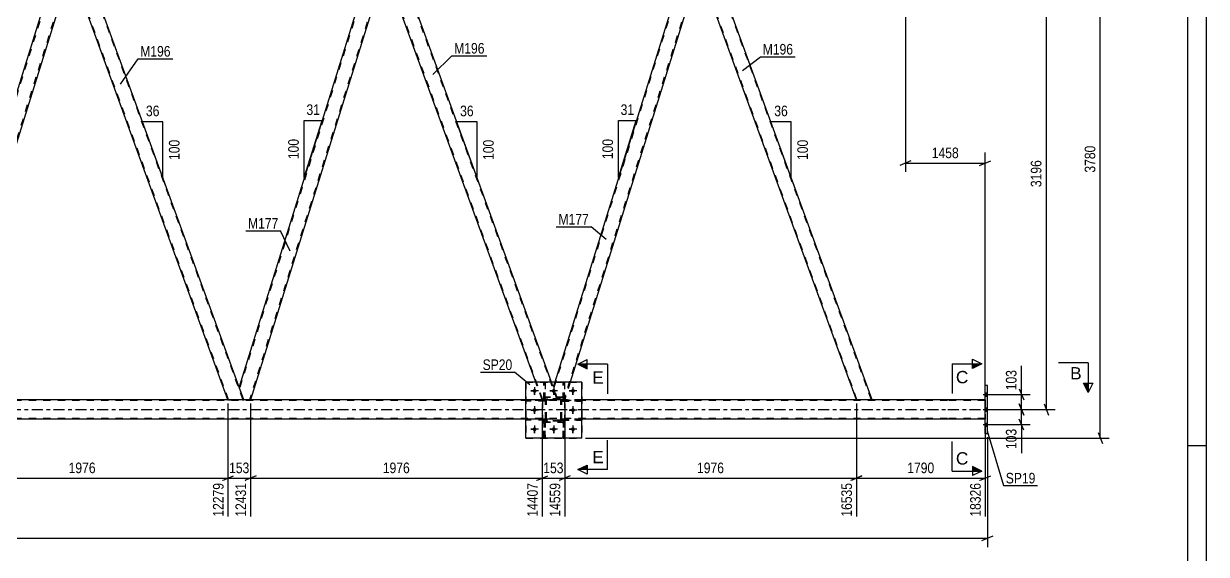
# Model space of a CAD drawing. Header units: millimetres. Extents: x 0 to 841, y 0 to 594.
# Drawn here: x 520.5 to 841, y 268.6 to 412.5 of the extents above; entities that cross this region are included whole.
import ezdxf

# ---------------------------------------------------------------- set-up
doc = ezdxf.new("R2010")
doc.units = ezdxf.units.MM
doc.linetypes.add('DXK_LINE_DOT2', pattern=[3.9198, 1.9599, -1.9599])
doc.linetypes.add('DXK_LINE_DOT3', pattern=[5.9187, 2.979, -0.9799, 0.9799, -0.9799])
doc.styles.add('Arial', font='ARIAL.TTF', dxfattribs={"height": 0.2})
doc.styles.add('Arial Narrow', font='ARIALN.TTF', dxfattribs={"height": 0.2})

# ---------------------------------------------------------------- blocks, each defined once
blk = doc.blocks.new('Unknown-318889158-1133')
at = {"color": 5, "linetype": 'Continuous'}
for p, q in [((841, 0), (841, 594)), ((836, 5), (836, 589)), ((841, 298), (836, 298))]:
    blk.add_line(p, q, dxfattribs=at)
blk = doc.blocks.new('Part-318889158-3315 - 3138')
at = {"color": 2, "linetype": 'Continuous'}
for p, q in [((781.7, 314.38), (781.06, 314.38)), ((781.06, 301.38), (781.06, 314.38)), ((781.7, 301.38), (781.7, 314.38)), ((781.06, 301.38), (781.7, 301.38))]:
    blk.add_line(p, q, dxfattribs=at)
blk = doc.blocks.new('Part-318889158-3298 - 3138')
at = {"color": 7, "linetype": 'DXK_LINE_DOT2'}
for p, q in [((666.37, 310.17), (666.37, 310.49)), ((666.37, 310.49), (671.77, 310.49)), ((671.77, 310.17), (666.37, 310.17)), ((666.97, 310.17), (666.97, 310.49)), ((671.77, 310.49), (671.77, 310.17))]:
    blk.add_line(p, q, dxfattribs=at)
blk = doc.blocks.new('Part-318889158-3317 - 3138')
at = {"color": 7, "linetype": 'DXK_LINE_DOT2'}
for p, q in [((667.17, 311.13), (661.17, 311.13)), ((661.17, 304.33), (661.17, 311.13)), ((667.17, 304.33), (667.17, 311.13)), ((667.17, 304.33), (661.17, 304.33))]:
    blk.add_line(p, q, dxfattribs=at)
blk = doc.blocks.new('Part-318889158-3442 - 3138')
at = {"color": 2, "linetype": 'Continuous'}
for p, q in [((621.16, 431.74), (616.9, 431.74)), ((663.53, 315.33), (621.16, 431.74)), ((659.27, 315.33), (618.43, 427.54))]:
    blk.add_line(p, q, dxfattribs=at)
at = {"color": 7, "linetype": 'DXK_LINE_DOT2'}
for p, q in [((616.9, 431.74), (618.43, 427.54)), ((661.2, 310.52), (617.08, 431.74)), ((665.11, 310.52), (620.99, 431.74)), ((661.03, 310.52), (659.27, 315.33)), ((665.28, 310.52), (663.53, 315.33)), ((665.28, 310.52), (661.03, 310.52))]:
    blk.add_line(p, q, dxfattribs=at)
blk = doc.blocks.new('Part-318889158-3264 - 3138')
at = {"color": 7, "linetype": 'DXK_LINE_DOT2'}
for p, q in [((671.77, 310.49), (666.37, 310.49)), ((666.37, 310.49), (666.37, 310.17)), ((666.37, 310.17), (671.77, 310.17)), ((666.97, 310.17), (666.97, 310.49)), ((671.77, 310.17), (671.77, 310.49))]:
    blk.add_line(p, q, dxfattribs=at)
blk = doc.blocks.new('Part-318889158-3279 - 3138')
at = {"color": 7, "linetype": 'DXK_LINE_DOT2'}
for p, q in [((700.97, 431.74), (664.15, 313.62)), ((702.04, 431.74), (700.76, 431.74)), ((702.18, 431.34), (702.04, 431.74)), ((703.45, 427.86), (666.88, 310.52)), ((703.57, 427.54), (703.59, 427.49)), ((703.59, 427.49), (703.57, 427.54)), ((664.44, 315.33), (664.02, 313.99)), ((668.63, 315.33), (667.13, 310.52)), ((665.28, 310.52), (664.02, 313.99)), ((667.13, 310.52), (665.28, 310.52))]:
    blk.add_line(p, q, dxfattribs=at)
at = {"color": 2, "linetype": 'Continuous'}
for p, q in [((700.72, 431.74), (664.44, 315.33)), ((700.76, 431.74), (700.72, 431.74)), ((703.57, 427.54), (702.18, 431.34)), ((703.59, 427.49), (668.63, 315.33))]:
    blk.add_line(p, q, dxfattribs=at)
blk = doc.blocks.new('Part-318889158-3289 - 3138')
at = {"color": 7, "linetype": 'DXK_LINE_DOT2'}
for p, q in [((706.3, 431.74), (702.04, 431.74)), ((703.57, 427.54), (702.04, 431.74)), ((746.33, 310.52), (702.21, 431.74)), ((750.25, 310.52), (706.13, 431.74)), ((706.44, 431.34), (706.3, 431.74)), ((750.42, 310.52), (746.16, 310.52))]:
    blk.add_line(p, q, dxfattribs=at)
at = {"color": 2, "linetype": 'Continuous'}
for p, q in [((750.42, 310.52), (706.44, 431.34)), ((746.16, 310.52), (703.57, 427.54))]:
    blk.add_line(p, q, dxfattribs=at)
blk = doc.blocks.new('Part-318889158-3290 - 3138')
at = {"color": 7, "linetype": 'DXK_LINE_DOT2'}
for p, q in [((667.17, 311.27), (661.17, 311.27)), ((661.17, 304.47), (661.17, 311.27)), ((667.17, 304.47), (667.17, 311.27)), ((667.17, 304.47), (661.17, 304.47))]:
    blk.add_line(p, q, dxfattribs=at)
blk = doc.blocks.new('Part-318889158-3291 - 3138')
at = {"color": 7, "linetype": 'DXK_LINE_DOT2'}
for p, q in [((661.97, 310.25), (662, 310.44)), ((662, 310.44), (661.97, 310.25)), ((661.97, 305.21), (661.97, 310.25)), ((662.21, 310.25), (662.22, 310.34)), ((662.21, 305.21), (662.21, 310.25)), ((662.22, 310.34), (662.28, 310.42)), ((662.26, 310.7), (662.45, 310.73)), ((662.45, 310.73), (662.26, 310.7)), ((662.28, 310.42), (662.35, 310.47)), ((662.35, 310.47), (662.45, 310.49)), ((665.89, 310.73), (662.45, 310.73)), ((662.45, 310.49), (665.89, 310.49)), ((665.89, 310.73), (666.07, 310.7)), ((666.07, 310.7), (665.89, 310.73)), ((665.89, 310.49), (665.98, 310.47)), ((665.98, 310.47), (666.06, 310.42)), ((666.06, 310.42), (666.11, 310.34)), ((666.11, 310.34), (666.13, 310.25)), ((666.13, 305.21), (666.13, 310.25)), ((666.33, 310.44), (666.37, 310.25)), ((666.37, 310.25), (666.33, 310.44)), ((666.37, 305.21), (666.37, 310.25)), ((662, 305.03), (661.97, 305.21)), ((661.97, 305.21), (662, 305.03)), ((662.22, 305.12), (662.21, 305.21)), ((662.28, 305.04), (662.22, 305.12)), ((662.45, 304.73), (662.26, 304.77)), ((662.26, 304.77), (662.45, 304.73)), ((662.35, 304.99), (662.28, 305.04)), ((662.45, 304.97), (662.35, 304.99)), ((665.89, 304.97), (662.45, 304.97)), ((665.89, 304.73), (662.45, 304.73)), ((665.98, 304.99), (665.89, 304.97)), ((666.07, 304.77), (665.89, 304.73)), ((665.89, 304.73), (666.07, 304.77)), ((666.06, 305.04), (665.98, 304.99)), ((666.11, 305.12), (666.06, 305.04)), ((666.13, 305.21), (666.11, 305.12)), ((666.37, 305.21), (666.33, 305.03)), ((666.33, 305.03), (666.37, 305.21))]:
    blk.add_line(p, q, dxfattribs=at)
at = {"color": 7, "linetype": 'DXK_LINE_DOT3'}
blk.add_line((664.17, 307.73), (664.17, 307.73), dxfattribs=at)
at = {"color": 7, "linetype": 'DXK_LINE_DOT2'}
for centre, start, end in [((662.45, 310.25), 112.5, 157.5), ((662.45, 310.25), 112.5, 157.5), ((665.89, 310.25), 22.5, 67.5), ((665.89, 310.25), 22.5, 67.5), ((662.45, 305.21), 202.5, 247.5), ((662.45, 305.21), 202.5, 247.5), ((665.89, 305.21), 292.5, 337.5), ((665.89, 305.21), 292.5, 337.5)]:
    blk.add_arc(centre, 0.48, start, end, dxfattribs=at)
blk = doc.blocks.new('Part-318889158-3297 - 3138')
at = {"color": 7, "linetype": 'DXK_LINE_DOT2'}
for p, q in [((656.57, 315.33), (671.77, 315.33)), ((656.57, 315.33), (656.57, 300.13)), ((671.77, 315.33), (671.77, 300.13)), ((656.57, 300.13), (671.77, 300.13))]:
    blk.add_line(p, q, dxfattribs=at)
blk = doc.blocks.new('Part-318889158-3304 - 3138')
at = {"color": 2, "linetype": 'Continuous'}
for p, q in [((615.59, 431.74), (578.88, 313.99)), ((616.9, 431.74), (615.59, 431.74)), ((618.43, 427.54), (616.9, 431.74)), ((618.45, 427.49), (581.99, 310.52)), ((580.15, 310.52), (578.9, 313.94))]:
    blk.add_line(p, q, dxfattribs=at)
at = {"color": 7, "linetype": 'DXK_LINE_DOT2'}
for p, q in [((615.84, 431.74), (579.02, 313.61)), ((618.32, 427.86), (581.74, 310.52)), ((618.45, 427.49), (618.43, 427.54)), ((618.45, 427.49), (618.43, 427.54)), ((578.88, 313.99), (578.88, 313.99)), ((578.9, 313.94), (578.88, 313.99)), ((581.99, 310.52), (580.15, 310.52))]:
    blk.add_line(p, q, dxfattribs=at)
blk = doc.blocks.new('Part-318889158-3310 - 3138')
at = {"color": 7, "linetype": 'DXK_LINE_DOT2'}
for p, q in [((661.97, 305.29), (656.57, 305.29)), ((656.57, 304.97), (656.57, 305.29)), ((661.97, 304.97), (656.57, 304.97)), ((661.37, 304.97), (661.37, 305.29)), ((661.97, 305.29), (661.97, 304.97))]:
    blk.add_line(p, q, dxfattribs=at)
blk = doc.blocks.new('Part-318889158-3446 - 3138')
at = {"color": 7, "linetype": 'DXK_LINE_DOT2'}
for p, q in [((661.84, 304.97), (661.52, 304.97)), ((661.52, 304.97), (661.52, 300.13)), ((661.84, 300.13), (661.84, 304.97)), ((661.52, 304.37), (661.84, 304.37)), ((661.52, 300.13), (661.84, 300.13))]:
    blk.add_line(p, q, dxfattribs=at)
blk = doc.blocks.new('Part-318889158-3621 - 3138')
at = {"color": 2, "linetype": 'Continuous'}
for p, q in [((536.03, 431.74), (531.77, 431.74)), ((578.9, 313.94), (536.03, 431.74)), ((575.89, 310.52), (533.3, 427.54))]:
    blk.add_line(p, q, dxfattribs=at)
at = {"color": 7, "linetype": 'DXK_LINE_DOT2'}
for p, q in [((531.77, 431.74), (533.3, 427.54)), ((576.06, 310.52), (531.94, 431.74)), ((579.98, 310.52), (535.86, 431.74)), ((580.15, 310.52), (578.9, 313.94)), ((575.89, 310.52), (580.15, 310.52))]:
    blk.add_line(p, q, dxfattribs=at)
blk = doc.blocks.new('Part-318889158-3418 - 3138')
at = {"color": 2, "linetype": 'Continuous'}
for p, q in [((661.52, 315.33), (661.52, 315.33)), ((661.84, 315.33), (661.52, 315.33)), ((661.84, 315.33), (661.84, 315.33))]:
    blk.add_line(p, q, dxfattribs=at)
at = {"color": 7, "linetype": 'DXK_LINE_DOT2'}
for p, q in [((661.52, 310.49), (661.52, 315.33)), ((661.84, 310.49), (661.84, 315.33)), ((661.52, 311.09), (661.84, 311.09)), ((661.84, 310.49), (661.52, 310.49))]:
    blk.add_line(p, q, dxfattribs=at)
blk = doc.blocks.new('Part-318889158-3419 - 3138')
at = {"color": 7, "linetype": 'DXK_LINE_DOT2'}
for p, q in [((661.97, 310.49), (656.57, 310.49)), ((656.57, 310.17), (656.57, 310.49)), ((661.97, 310.17), (656.57, 310.17)), ((661.37, 310.17), (661.37, 310.49)), ((661.97, 310.49), (661.97, 310.17))]:
    blk.add_line(p, q, dxfattribs=at)
blk = doc.blocks.new('Part-318889158-3443 - 3138')
at = {"color": 7, "linetype": 'DXK_LINE_DOT2'}
for p, q in [((671.77, 305.29), (666.37, 305.29)), ((666.37, 305.29), (666.37, 304.97)), ((666.37, 304.97), (671.77, 304.97)), ((666.97, 304.97), (666.97, 305.29)), ((671.77, 304.97), (671.77, 305.29))]:
    blk.add_line(p, q, dxfattribs=at)
blk = doc.blocks.new('Part-318889158-3449 - 3138')
at = {"color": 2, "linetype": 'Continuous'}
for p, q in [((666.72, 315.33), (666.72, 315.33)), ((667.04, 315.33), (666.72, 315.33)), ((667.04, 315.33), (667.04, 315.33))]:
    blk.add_line(p, q, dxfattribs=at)
at = {"color": 7, "linetype": 'DXK_LINE_DOT2'}
for p, q in [((666.72, 310.49), (666.72, 315.33)), ((667.04, 310.49), (667.04, 315.33)), ((666.72, 311.09), (667.04, 311.09)), ((667.04, 310.49), (666.72, 310.49))]:
    blk.add_line(p, q, dxfattribs=at)
blk = doc.blocks.new('Part-318889158-3472 - 3138')
at = {"color": 2, "linetype": 'Continuous'}
for p, q in [((671.77, 315.33), (656.57, 315.33)), ((656.57, 300.13), (656.57, 315.33)), ((671.77, 300.13), (671.77, 315.33)), ((671.77, 300.13), (656.57, 300.13))]:
    blk.add_line(p, q, dxfattribs=at)
blk = doc.blocks.new('Part-318889158-3633 - 3138')
at = {"color": 7, "linetype": 'DXK_LINE_DOT2'}
for p, q in [((667.04, 304.97), (666.72, 304.97)), ((666.72, 304.97), (666.72, 300.13)), ((667.04, 300.13), (667.04, 304.97)), ((666.72, 304.37), (667.04, 304.37)), ((666.72, 300.13), (667.04, 300.13))]:
    blk.add_line(p, q, dxfattribs=at)
blk = doc.blocks.new('Part-318889158-3501 - 3138')
at = {"color": 7, "linetype": 'DXK_LINE_DOT2'}
for p, q in [((661.97, 310.25), (662, 310.44)), ((662, 310.44), (661.97, 310.25)), ((661.97, 305.21), (661.97, 310.25)), ((662.21, 310.25), (662.22, 310.34)), ((662.21, 305.21), (662.21, 310.25)), ((662.22, 310.34), (662.28, 310.42)), ((662.26, 310.7), (662.45, 310.73)), ((662.45, 310.73), (662.26, 310.7)), ((662.28, 310.42), (662.35, 310.47)), ((662.35, 310.47), (662.45, 310.49)), ((665.89, 310.73), (662.45, 310.73)), ((662.45, 310.49), (665.89, 310.49)), ((665.89, 310.73), (666.07, 310.7)), ((666.07, 310.7), (665.89, 310.73)), ((665.89, 310.49), (665.98, 310.47)), ((665.98, 310.47), (666.06, 310.42)), ((666.06, 310.42), (666.11, 310.34)), ((666.11, 310.34), (666.13, 310.25)), ((666.13, 305.21), (666.13, 310.25)), ((666.33, 310.44), (666.37, 310.25)), ((666.37, 310.25), (666.33, 310.44)), ((666.37, 305.21), (666.37, 310.25)), ((662, 305.03), (661.97, 305.21)), ((661.97, 305.21), (662, 305.03)), ((662.22, 305.12), (662.21, 305.21)), ((662.28, 305.04), (662.22, 305.12)), ((662.45, 304.73), (662.26, 304.77)), ((662.26, 304.77), (662.45, 304.73)), ((662.35, 304.99), (662.28, 305.04)), ((662.45, 304.97), (662.35, 304.99)), ((665.89, 304.97), (662.45, 304.97)), ((665.89, 304.73), (662.45, 304.73)), ((665.98, 304.99), (665.89, 304.97)), ((666.07, 304.77), (665.89, 304.73)), ((665.89, 304.73), (666.07, 304.77)), ((666.06, 305.04), (665.98, 304.99)), ((666.11, 305.12), (666.06, 305.04)), ((666.13, 305.21), (666.11, 305.12)), ((666.37, 305.21), (666.33, 305.03)), ((666.33, 305.03), (666.37, 305.21))]:
    blk.add_line(p, q, dxfattribs=at)
at = {"color": 7, "linetype": 'DXK_LINE_DOT3'}
blk.add_line((664.17, 307.73), (664.17, 307.73), dxfattribs=at)
at = {"color": 7, "linetype": 'DXK_LINE_DOT2'}
for centre, start, end in [((662.45, 310.25), 112.5, 157.5), ((662.45, 310.25), 112.5, 157.5), ((665.89, 310.25), 22.5, 67.5), ((665.89, 310.25), 22.5, 67.5), ((662.45, 305.21), 202.5, 247.5), ((662.45, 305.21), 202.5, 247.5), ((665.89, 305.21), 292.5, 337.5), ((665.89, 305.21), 292.5, 337.5)]:
    blk.add_arc(centre, 0.48, start, end, dxfattribs=at)
blk = doc.blocks.new('Part-318889158-3504 - 3138')
at = {"color": 7, "linetype": 'DXK_LINE_DOT2'}
for p, q in [((661.52, 300.13), (661.52, 304.97)), ((661.52, 304.97), (661.84, 304.97)), ((661.84, 304.97), (661.84, 300.13)), ((661.52, 304.37), (661.84, 304.37)), ((661.84, 300.13), (661.52, 300.13))]:
    blk.add_line(p, q, dxfattribs=at)
blk = doc.blocks.new('Part-318889158-3507 - 3138')
at = {"color": 7, "linetype": 'DXK_LINE_DOT2'}
for p, q in [((666.72, 300.13), (666.72, 304.97)), ((666.72, 304.97), (667.04, 304.97)), ((667.04, 304.97), (667.04, 300.13)), ((666.72, 304.37), (667.04, 304.37)), ((667.04, 300.13), (666.72, 300.13))]:
    blk.add_line(p, q, dxfattribs=at)
blk = doc.blocks.new('Part-318889158-3516 - 3138')
at = {"color": 7, "linetype": 'DXK_LINE_DOT2'}
for p, q in [((661.52, 310.49), (661.52, 315.33)), ((661.52, 315.33), (661.84, 315.33)), ((661.84, 315.33), (661.84, 310.49)), ((661.52, 311.09), (661.84, 311.09)), ((661.84, 310.49), (661.52, 310.49))]:
    blk.add_line(p, q, dxfattribs=at)
blk = doc.blocks.new('Part-318889158-3519 - 3138')
at = {"color": 7, "linetype": 'DXK_LINE_DOT2'}
for p, q in [((666.72, 310.49), (666.72, 315.33)), ((666.72, 315.33), (667.04, 315.33)), ((667.04, 315.33), (667.04, 310.49)), ((666.72, 311.09), (667.04, 311.09)), ((667.04, 310.49), (666.72, 310.49))]:
    blk.add_line(p, q, dxfattribs=at)
blk = doc.blocks.new('Part-318889158-3537 - 3138')
at = {"color": 7, "linetype": 'DXK_LINE_DOT2'}
for p, q in [((661.97, 305.29), (656.57, 305.29)), ((656.57, 305.29), (656.57, 304.97)), ((661.97, 304.97), (656.57, 304.97)), ((661.37, 304.97), (661.37, 305.29)), ((661.97, 304.97), (661.97, 305.29))]:
    blk.add_line(p, q, dxfattribs=at)
blk = doc.blocks.new('Part-318889158-3697 - 3138')
at = {"color": 7, "linetype": 'DXK_LINE_DOT2'}
for p, q in [((661.97, 310.49), (656.57, 310.49)), ((656.57, 310.49), (656.57, 310.17)), ((661.97, 310.17), (656.57, 310.17)), ((661.37, 310.17), (661.37, 310.49)), ((661.97, 310.17), (661.97, 310.49))]:
    blk.add_line(p, q, dxfattribs=at)
blk = doc.blocks.new('Bolt-318889158-3558 - 3138')
at = {"linetype": 'Continuous'}
for points in [[(781.7, 311.54), (781.7, 312.42), (781.06, 312.42), (781.06, 311.54)], [(781.7, 311.54), (781.7, 312.42), (781.06, 312.42), (781.06, 311.54)], [(781.7, 311.54), (781.7, 312.42), (781.06, 312.42), (781.06, 311.54)], [(781.7, 307.44), (781.7, 308.32), (781.06, 308.32), (781.06, 307.44)], [(781.7, 307.44), (781.7, 308.32), (781.06, 308.32), (781.06, 307.44)], [(781.7, 303.34), (781.7, 304.22), (781.06, 304.22), (781.06, 303.34)], [(781.7, 303.34), (781.7, 304.22), (781.06, 304.22), (781.06, 303.34)], [(781.7, 303.34), (781.7, 304.22), (781.06, 304.22), (781.06, 303.34)]]:
    blk.add_hatch(color=1, dxfattribs=at).paths.add_polyline_path(points)
at = {"color": 1, "linetype": 'Continuous'}
for p, q in [((780.54, 311.98), (783.86, 311.98)), ((780.54, 311.98), (783.86, 311.98)), ((780.54, 311.98), (783.86, 311.98)), ((781.06, 312.42), (781.7, 312.42)), ((781.06, 312.42), (781.7, 312.42)), ((781.06, 312.42), (781.7, 312.42)), ((781.06, 311.54), (781.7, 311.54)), ((781.06, 311.54), (781.7, 311.54)), ((781.06, 311.54), (781.7, 311.54)), ((780.54, 307.88), (783.86, 307.88)), ((780.54, 307.88), (783.86, 307.88)), ((781.06, 308.32), (781.7, 308.32)), ((781.06, 308.32), (781.7, 308.32)), ((781.06, 307.44), (781.7, 307.44)), ((781.06, 307.44), (781.7, 307.44)), ((780.54, 303.78), (783.86, 303.78)), ((780.54, 303.78), (783.86, 303.78)), ((780.54, 303.78), (783.86, 303.78)), ((781.06, 304.22), (781.7, 304.22)), ((781.06, 304.22), (781.7, 304.22)), ((781.06, 304.22), (781.7, 304.22)), ((781.06, 303.34), (781.7, 303.34)), ((781.06, 303.34), (781.7, 303.34)), ((781.06, 303.34), (781.7, 303.34))]:
    blk.add_line(p, q, dxfattribs=at)
blk = doc.blocks.new('Part-318889158-3559 - 3138')
at = {"color": 7, "linetype": 'DXK_LINE_DOT2'}
for p, q in [((666.37, 304.97), (666.37, 305.29)), ((666.37, 305.29), (671.77, 305.29)), ((671.77, 304.97), (666.37, 304.97)), ((666.97, 304.97), (666.97, 305.29)), ((671.77, 305.29), (671.77, 304.97))]:
    blk.add_line(p, q, dxfattribs=at)
blk = doc.blocks.new('Part-318889158-3567 - 3138')
at = {"color": 7, "linetype": 'DXK_LINE_DOT2'}
for p, q in [((770.84, 310.28), (84.75, 310.28)), ((671.77, 310.52), (656.57, 310.52)), ((781.06, 310.28), (770.94, 310.28)), ((781.06, 310.52), (781.06, 305.24)), ((770.84, 305.48), (84.75, 305.48)), ((671.77, 305.24), (656.57, 305.24)), ((781.06, 305.48), (770.94, 305.48))]:
    blk.add_line(p, q, dxfattribs=at)
at = {"color": 7, "linetype": 'DXK_LINE_DOT3'}
for p, q in [((84.75, 307.88), (770.84, 307.88)), ((770.94, 307.88), (781.06, 307.88))]:
    blk.add_line(p, q, dxfattribs=at)
at = {"color": 2, "linetype": 'Continuous'}
for p, q in [((656.57, 310.52), (501.5, 310.52)), ((770.84, 310.52), (671.77, 310.52)), ((781.06, 310.52), (770.94, 310.52)), ((656.57, 305.24), (501.5, 305.24)), ((770.84, 305.24), (671.77, 305.24)), ((781.06, 305.24), (770.94, 305.24))]:
    blk.add_line(p, q, dxfattribs=at)
blk = doc.blocks.new('Part-318889158-3616 - 3138')
at = {"color": 7, "linetype": 'DXK_LINE_DOT2'}
for p, q in [((530.7, 431.74), (493.89, 313.62)), ((533.18, 427.86), (496.61, 310.52)), ((533.32, 427.49), (533.3, 427.54)), ((533.32, 427.49), (533.3, 427.54)), ((494.17, 315.33), (493.75, 313.99)), ((498.36, 315.33), (496.86, 310.52)), ((495.01, 310.52), (493.75, 313.99)), ((496.86, 310.52), (495.01, 310.52))]:
    blk.add_line(p, q, dxfattribs=at)
at = {"color": 2, "linetype": 'Continuous'}
for p, q in [((530.45, 431.74), (494.17, 315.33)), ((531.77, 431.74), (530.45, 431.74)), ((533.3, 427.54), (531.77, 431.74)), ((533.32, 427.49), (498.36, 315.33))]:
    blk.add_line(p, q, dxfattribs=at)
blk = doc.blocks.new('Bolt-318889158-3634 - 3138')
at = {"linetype": 'Continuous'}
for points in [[(659.49, 312.93, -1), (658.45, 312.93, -1)], [(664.69, 312.93, -1), (663.65, 312.93, -1)], [(669.89, 312.93, -1), (668.85, 312.93, -1)], [(659.49, 307.73, -1), (658.45, 307.73, -1)], [(669.89, 307.73, -1), (668.85, 307.73, -1)], [(659.49, 302.53, -1), (658.45, 302.53, -1)], [(664.69, 302.53, -1), (663.65, 302.53, -1)], [(669.89, 302.53, -1), (668.85, 302.53, -1)]]:
    blk.add_hatch(color=1, dxfattribs=at).paths.add_polyline_path(points)
at = {"color": 1, "linetype": 'Continuous'}
for p, q in [((660.01, 312.93), (657.93, 312.93)), ((658.97, 313.97), (658.97, 311.89)), ((665.21, 312.93), (663.13, 312.93)), ((664.17, 313.97), (664.17, 311.89)), ((670.41, 312.93), (668.33, 312.93)), ((669.37, 313.97), (669.37, 311.89)), ((660.01, 307.73), (657.93, 307.73)), ((658.97, 308.77), (658.97, 306.69)), ((670.41, 307.73), (668.33, 307.73)), ((669.37, 308.77), (669.37, 306.69)), ((660.01, 302.53), (657.93, 302.53)), ((658.97, 303.57), (658.97, 301.49)), ((665.21, 302.53), (663.13, 302.53)), ((664.17, 303.57), (664.17, 301.49)), ((670.41, 302.53), (668.33, 302.53)), ((669.37, 303.57), (669.37, 301.49))]:
    blk.add_line(p, q, dxfattribs=at)
blk = doc.blocks.new('Bolt-318889158-3635 - 3138')
at = {"color": 1, "linetype": 'Continuous'}
for p, q in [((657.93, 312.93), (658.62, 312.93)), ((658.97, 313.97), (658.97, 313.28)), ((658.97, 311.89), (658.97, 312.59)), ((660.01, 312.93), (659.31, 312.93)), ((663.13, 312.93), (663.82, 312.93)), ((664.17, 313.97), (664.17, 313.28)), ((664.17, 311.89), (664.17, 312.59)), ((665.21, 312.93), (664.51, 312.93)), ((668.33, 312.93), (669.02, 312.93)), ((669.37, 313.97), (669.37, 313.28)), ((669.37, 311.89), (669.37, 312.59)), ((670.41, 312.93), (669.71, 312.93)), ((657.93, 307.73), (658.62, 307.73)), ((658.97, 308.77), (658.97, 308.08)), ((660.01, 307.73), (659.31, 307.73)), ((668.33, 307.73), (669.02, 307.73)), ((669.37, 308.77), (669.37, 308.08)), ((670.41, 307.73), (669.71, 307.73)), ((658.97, 306.69), (658.97, 307.39)), ((669.37, 306.69), (669.37, 307.39)), ((657.93, 302.53), (658.62, 302.53)), ((658.97, 303.57), (658.97, 302.88)), ((658.97, 301.49), (658.97, 302.19)), ((660.01, 302.53), (659.31, 302.53)), ((663.13, 302.53), (663.82, 302.53)), ((664.17, 303.57), (664.17, 302.88)), ((664.17, 301.49), (664.17, 302.19)), ((665.21, 302.53), (664.51, 302.53)), ((668.33, 302.53), (669.02, 302.53)), ((669.37, 303.57), (669.37, 302.88)), ((669.37, 301.49), (669.37, 302.19)), ((670.41, 302.53), (669.71, 302.53))]:
    blk.add_line(p, q, dxfattribs=at)
blk = doc.blocks.new('AngleDimension-318889158-20988 - 3138')
at = {"color": 7, "linetype": 'Continuous'}
for p, q in [((558.26, 385.87), (552.72, 385.87)), ((558.26, 370.64), (552.72, 385.87)), ((558.26, 370.64), (558.26, 385.87)), ((559, 368.61), (558.26, 370.64))]:
    blk.add_line(p, q, dxfattribs=at)
at = {"color": 0}
for points in [[(557.92, 386.77), (557.92, 390.97), (553.07, 390.97), (553.07, 386.77)], [(563.36, 381.6), (559.16, 381.6), (559.16, 374.91), (563.36, 374.91)]]:
    blk.add_wipeout(points, dxfattribs=at)
at = {"color": 3, "style": 'Arial Narrow'}
blk.add_text('36', height=2.863, dxfattribs=at).set_placement((553.67, 387.37))
blk.add_text('100', height=2.863, rotation=90.0002, dxfattribs=at).set_placement((562.76, 375.51))
blk = doc.blocks.new('AngleDimension-318889158-20986 - 3138')
at = {"color": 7, "linetype": 'Continuous'}
for p, q in [((596.57, 386.21), (601.39, 386.21)), ((596.57, 370.74), (601.39, 386.21)), ((596.57, 370.74), (596.57, 386.21)), ((598.37, 376.49), (601.39, 386.21))]:
    blk.add_line(p, q, dxfattribs=at)
at = {"color": 0}
for points in [[(601.41, 387.11), (601.41, 391.31), (596.56, 391.31), (596.56, 387.11)], [(595.67, 381.81), (591.47, 381.81), (591.47, 375.13), (595.67, 375.13)]]:
    blk.add_wipeout(points, dxfattribs=at)
at = {"color": 3, "style": 'Arial Narrow'}
blk.add_text('31', height=2.863, dxfattribs=at).set_placement((597.16, 387.71))
blk.add_text('100', height=2.863, rotation=90.0002, dxfattribs=at).set_placement((595.07, 375.73))
blk = doc.blocks.new('StraightDimension-318889158-20536 - 3138')
at = {"color": 7, "linetype": 'Continuous'}
for p, q in [((759.44, 430.74), (759.44, 372.25)), ((760.94, 375.25), (757.94, 374.05)), ((779.56, 374.05), (782.56, 375.25)), ((781.06, 311.52), (781.06, 377.5)), ((759.44, 374.65), (781.06, 374.65))]:
    blk.add_line(p, q, dxfattribs=at)
at = {"color": 0}
blk.add_wipeout([(774.51, 375.4), (774.51, 379.6), (766, 379.6), (766, 375.4)], dxfattribs=at)
at = {"color": 3, "style": 'Arial Narrow'}
blk.add_text('1458', height=2.863, dxfattribs=at).set_placement((766.6, 376))
blk = doc.blocks.new('StraightDimension-318889158-20560 - 3138')
at = {"color": 7, "linetype": 'Continuous'}
for p, q in [((575.89, 309.52), (575.89, 278.84)), ((581.99, 309.52), (581.99, 278.84)), ((574.39, 288.68), (577.39, 289.88)), ((575.89, 289.28), (581.99, 289.28)), ((583.49, 289.88), (580.49, 288.68))]:
    blk.add_line(p, q, dxfattribs=at)
at = {"color": 0}
blk.add_wipeout([(582.28, 290.03), (582.28, 294.23), (575.6, 294.23), (575.6, 290.03)], dxfattribs=at)
at = {"color": 3, "style": 'Arial Narrow'}
blk.add_text('153', height=2.863, dxfattribs=at).set_placement((576.2, 290.63))
at = {"color": 0, "linetype": 'Continuous'}
blk.add_wipeout([(581.39, 288.58), (577.19, 288.58), (577.19, 278.24), (581.39, 278.24)], dxfattribs=at)
at = {"color": 3, "linetype": 'Continuous', "style": 'Arial Narrow'}
blk.add_text('12431', height=2.863, rotation=90.0002, dxfattribs=at).set_placement((580.79, 278.84))
blk = doc.blocks.new('AngleDimension-318889158-21016 - 3138')
at = {"color": 7, "linetype": 'Continuous'}
for p, q in [((643.4, 385.87), (637.86, 385.87)), ((643.4, 370.64), (637.86, 385.87)), ((643.4, 370.64), (643.4, 385.87)), ((644.14, 368.61), (643.4, 370.64))]:
    blk.add_line(p, q, dxfattribs=at)
at = {"color": 0}
for points in [[(643.06, 386.77), (643.06, 390.97), (638.2, 390.97), (638.2, 386.77)], [(648.5, 381.6), (644.3, 381.6), (644.3, 374.91), (648.5, 374.91)]]:
    blk.add_wipeout(points, dxfattribs=at)
at = {"color": 3, "style": 'Arial Narrow'}
blk.add_text('36', height=2.863, dxfattribs=at).set_placement((638.8, 387.37))
blk.add_text('100', height=2.863, rotation=90.0002, dxfattribs=at).set_placement((647.9, 375.51))
blk = doc.blocks.new('StraightDimension-318889158-20558 - 3138')
at = {"color": 7, "linetype": 'Continuous'}
for p, q in [((661.03, 309.52), (661.03, 278.84)), ((667.13, 309.52), (667.13, 278.84)), ((659.53, 288.68), (662.53, 289.88)), ((661.03, 289.28), (667.13, 289.28)), ((668.63, 289.88), (665.63, 288.68))]:
    blk.add_line(p, q, dxfattribs=at)
at = {"color": 0}
blk.add_wipeout([(667.42, 290.03), (667.42, 294.23), (660.73, 294.23), (660.73, 290.03)], dxfattribs=at)
at = {"color": 3, "style": 'Arial Narrow'}
blk.add_text('153', height=2.863, dxfattribs=at).set_placement((661.33, 290.63))
at = {"color": 0, "linetype": 'Continuous'}
blk.add_wipeout([(666.53, 288.58), (662.33, 288.58), (662.33, 278.24), (666.53, 278.24)], dxfattribs=at)
at = {"color": 3, "linetype": 'Continuous', "style": 'Arial Narrow'}
blk.add_text('14559', height=2.863, rotation=90.0002, dxfattribs=at).set_placement((665.93, 278.84))
blk = doc.blocks.new('StraightDimension-318889158-4792 - 3138')
at = {"color": 7, "linetype": 'Continuous'}
for p, q in [((782.7, 307.88), (793.3, 307.88)), ((790.3, 309.38), (791.5, 306.38)), ((790.9, 303.78), (790.9, 307.88)), ((791.5, 302.28), (790.3, 305.28)), ((782.7, 303.78), (793.3, 303.78))]:
    blk.add_line(p, q, dxfattribs=at)
at = {"color": 0}
blk.add_wipeout([(790.15, 303.25), (785.95, 303.25), (785.95, 296.57), (790.15, 296.57)], dxfattribs=at)
at = {"color": 7, "linetype": 'Continuous'}
blk.add_line((790.9, 303.78), (790.9, 296.04), dxfattribs=at)
blk.add_line((790.9, 303.78), (790.9, 296.04), dxfattribs=at)
at = {"color": 3, "style": 'Arial Narrow'}
blk.add_text('103', height=2.863, rotation=90.0002, dxfattribs=at).set_placement((789.55, 297.17))
blk = doc.blocks.new('StraightDimension-318889158-20556 - 3138')
at = {"color": 7, "linetype": 'Continuous'}
for p, q in [((746.16, 309.52), (746.16, 278.84)), ((781.06, 304.24), (781.06, 278.84)), ((747.66, 289.88), (744.66, 288.68)), ((746.16, 289.28), (781.06, 289.28)), ((779.56, 288.68), (782.56, 289.88))]:
    blk.add_line(p, q, dxfattribs=at)
at = {"color": 0}
blk.add_wipeout([(767.87, 290.03), (767.87, 294.23), (759.36, 294.23), (759.36, 290.03)], dxfattribs=at)
at = {"color": 0, "linetype": 'Continuous'}
blk.add_wipeout([(780.46, 288.58), (776.26, 288.58), (776.26, 278.24), (780.46, 278.24)], dxfattribs=at)
at = {"color": 3, "style": 'Arial Narrow'}
blk.add_text('1790', height=2.863, dxfattribs=at).set_placement((759.96, 290.63))
at = {"color": 3, "linetype": 'Continuous', "style": 'Arial Narrow'}
blk.add_text('18326', height=2.863, rotation=90.0002, dxfattribs=at).set_placement((779.86, 278.84))
blk = doc.blocks.new('AngleDimension-318889158-21014 - 3138')
at = {"color": 7, "linetype": 'Continuous'}
for p, q in [((681.71, 386.21), (686.53, 386.21)), ((681.71, 370.74), (686.53, 386.21)), ((681.71, 370.74), (681.71, 386.21)), ((683.5, 376.49), (686.53, 386.21))]:
    blk.add_line(p, q, dxfattribs=at)
at = {"color": 0}
for points in [[(686.55, 387.11), (686.55, 391.31), (681.69, 391.31), (681.69, 387.11)], [(680.81, 381.81), (676.61, 381.81), (676.61, 375.13), (680.81, 375.13)]]:
    blk.add_wipeout(points, dxfattribs=at)
at = {"color": 3, "style": 'Arial Narrow'}
blk.add_text('31', height=2.863, dxfattribs=at).set_placement((682.29, 387.71))
blk.add_text('100', height=2.863, rotation=90.0002, dxfattribs=at).set_placement((680.21, 375.73))
blk = doc.blocks.new('StraightDimension-318889158-20557 - 3138')
at = {"color": 7, "linetype": 'Continuous'}
for p, q in [((667.13, 309.52), (667.13, 278.84)), ((746.16, 309.52), (746.16, 278.84)), ((668.63, 289.88), (665.63, 288.68)), ((667.13, 289.28), (746.16, 289.28)), ((744.66, 288.68), (747.66, 289.88))]:
    blk.add_line(p, q, dxfattribs=at)
at = {"color": 0}
blk.add_wipeout([(710.9, 290.03), (710.9, 294.23), (702.39, 294.23), (702.39, 290.03)], dxfattribs=at)
at = {"color": 0, "linetype": 'Continuous'}
blk.add_wipeout([(745.56, 288.58), (741.36, 288.58), (741.36, 278.24), (745.56, 278.24)], dxfattribs=at)
at = {"color": 3, "style": 'Arial Narrow'}
blk.add_text('1976', height=2.863, dxfattribs=at).set_placement((702.99, 290.63))
at = {"color": 3, "linetype": 'Continuous', "style": 'Arial Narrow'}
blk.add_text('16535', height=2.863, rotation=90.0002, dxfattribs=at).set_placement((744.96, 278.84))
blk = doc.blocks.new('StraightDimension-318889158-4243 - 3138')
at = {"color": 7, "linetype": 'Continuous'}
for p, q in [((798.25, 434.24), (797.05, 437.24)), ((579.71, 435.74), (800.05, 435.74)), ((797.65, 307.88), (797.65, 435.74)), ((782.7, 307.88), (800.05, 307.88)), ((797.05, 309.38), (798.25, 306.38))]:
    blk.add_line(p, q, dxfattribs=at)
at = {"color": 0}
blk.add_wipeout([(796.9, 376.06), (792.7, 376.06), (792.7, 367.55), (796.9, 367.55)], dxfattribs=at)
at = {"color": 3, "style": 'Arial Narrow'}
blk.add_text('3196', height=2.863, rotation=90.0002, dxfattribs=at).set_placement((796.3, 368.15))
blk = doc.blocks.new('StraightDimension-318889158-4509 - 3138')
at = {"color": 7, "linetype": 'Continuous'}
for p, q in [((781.7, 300.38), (781.7, 270.61)), ((38.53, 273.01), (781.7, 273.01)), ((780.2, 272.41), (783.2, 273.61))]:
    blk.add_line(p, q, dxfattribs=at)
blk = doc.blocks.new('StraightDimension-318889158-4784 - 3138')
at = {"color": 7, "linetype": 'Continuous'}
for p, q in [((782.7, 311.98), (793.3, 311.98)), ((790.3, 313.48), (791.5, 310.48)), ((790.9, 307.88), (790.9, 311.98)), ((782.7, 307.88), (793.3, 307.88)), ((791.5, 306.38), (790.3, 309.38))]:
    blk.add_line(p, q, dxfattribs=at)
at = {"color": 0}
blk.add_wipeout([(790.15, 319.19), (785.95, 319.19), (785.95, 312.5), (790.15, 312.5)], dxfattribs=at)
at = {"color": 7, "linetype": 'Continuous'}
blk.add_line((790.9, 311.98), (790.9, 319.71), dxfattribs=at)
blk.add_line((790.9, 311.98), (790.9, 319.71), dxfattribs=at)
at = {"color": 3, "style": 'Arial Narrow'}
blk.add_text('103', height=2.863, rotation=90.0002, dxfattribs=at).set_placement((789.55, 313.1))
blk = doc.blocks.new('StraightDimension-318889158-20522 - 3138')
at = {"color": 7, "linetype": 'Continuous'}
for p, q in [((812.85, 449.83), (811.65, 452.83)), ((757.64, 451.33), (814.65, 451.33)), ((812.25, 300.13), (812.25, 451.33)), ((811.65, 301.63), (812.85, 298.63)), ((672.77, 300.13), (814.65, 300.13))]:
    blk.add_line(p, q, dxfattribs=at)
at = {"color": 0}
blk.add_wipeout([(811.5, 379.99), (807.3, 379.99), (807.3, 371.48), (811.5, 371.48)], dxfattribs=at)
at = {"color": 3, "style": 'Arial Narrow'}
blk.add_text('3780', height=2.863, rotation=90.0002, dxfattribs=at).set_placement((810.9, 372.08))
blk = doc.blocks.new('StraightDimension-318889158-20559 - 3138')
at = {"color": 7, "linetype": 'Continuous'}
for p, q in [((581.99, 309.52), (581.99, 278.84)), ((661.03, 309.52), (661.03, 278.84)), ((583.49, 289.88), (580.49, 288.68)), ((581.99, 289.28), (661.03, 289.28)), ((659.53, 288.68), (662.53, 289.88))]:
    blk.add_line(p, q, dxfattribs=at)
at = {"color": 0}
blk.add_wipeout([(625.77, 290.03), (625.77, 294.23), (617.25, 294.23), (617.25, 290.03)], dxfattribs=at)
at = {"color": 0, "linetype": 'Continuous'}
blk.add_wipeout([(660.43, 288.58), (656.23, 288.58), (656.23, 278.24), (660.43, 278.24)], dxfattribs=at)
at = {"color": 3, "style": 'Arial Narrow'}
blk.add_text('1976', height=2.863, dxfattribs=at).set_placement((617.85, 290.63))
at = {"color": 3, "linetype": 'Continuous', "style": 'Arial Narrow'}
blk.add_text('14407', height=2.863, rotation=90.0002, dxfattribs=at).set_placement((659.83, 278.84))
blk = doc.blocks.new('StraightDimension-318889158-20561 - 3138')
at = {"color": 7, "linetype": 'Continuous'}
for p, q in [((496.86, 309.52), (496.86, 278.84)), ((575.89, 309.52), (575.89, 278.84)), ((498.36, 289.88), (495.36, 288.68)), ((496.86, 289.28), (575.89, 289.28)), ((574.39, 288.68), (577.39, 289.88))]:
    blk.add_line(p, q, dxfattribs=at)
at = {"color": 0}
blk.add_wipeout([(540.63, 290.03), (540.63, 294.23), (532.12, 294.23), (532.12, 290.03)], dxfattribs=at)
at = {"color": 0, "linetype": 'Continuous'}
blk.add_wipeout([(575.29, 288.58), (571.09, 288.58), (571.09, 278.24), (575.29, 278.24)], dxfattribs=at)
at = {"color": 3, "style": 'Arial Narrow'}
blk.add_text('1976', height=2.863, dxfattribs=at).set_placement((532.72, 290.63))
at = {"color": 3, "linetype": 'Continuous', "style": 'Arial Narrow'}
blk.add_text('12279', height=2.863, rotation=90.0002, dxfattribs=at).set_placement((574.69, 278.84))
blk = doc.blocks.new('AngleDimension-318889158-21044 - 3138')
at = {"color": 7, "linetype": 'Continuous'}
for p, q in [((728.53, 385.87), (722.99, 385.87)), ((728.53, 370.64), (722.99, 385.87)), ((728.53, 370.64), (728.53, 385.87)), ((729.27, 368.61), (728.53, 370.64))]:
    blk.add_line(p, q, dxfattribs=at)
at = {"color": 0}
for points in [[(728.19, 386.77), (728.19, 390.97), (723.33, 390.97), (723.33, 386.77)], [(733.63, 381.6), (729.43, 381.6), (729.43, 374.91), (733.63, 374.91)]]:
    blk.add_wipeout(points, dxfattribs=at)
at = {"color": 3, "style": 'Arial Narrow'}
blk.add_text('36', height=2.863, dxfattribs=at).set_placement((723.93, 387.37))
blk.add_text('100', height=2.863, rotation=90.0002, dxfattribs=at).set_placement((733.03, 375.51))
blk = doc.blocks.new('SectionMark-318889158-4934 - 3138')
at = {"color": 6, "linetype": 'Continuous'}
for p, q in [((670.69, 320.15), (673.19, 321.4)), ((678.69, 320.15), (670.69, 320.15)), ((678.69, 291.58), (670.69, 291.58)), ((673.19, 290.33), (670.69, 291.58))]:
    blk.add_line(p, q, dxfattribs=at)
at = {"color": 0, "linetype": 'Continuous'}
for points in [[(677.69, 314.9), (677.69, 318.4), (674.58, 318.4), (674.58, 314.9)], [(677.69, 293.33), (677.69, 296.83), (674.58, 296.83), (674.58, 293.33)]]:
    blk.add_wipeout(points, dxfattribs=at)
at = {"linetype": 'Continuous'}
for points in [[(673.19, 320.15), (673.19, 318.9), (670.69, 320.15)], [(673.19, 292.83), (673.19, 291.58), (670.69, 291.58)]]:
    blk.add_hatch(color=6, dxfattribs=at).paths.add_polyline_path(points)
at = {"color": 6, "linetype": 'Continuous'}
for p, q in [((673.19, 318.9), (673.19, 321.4)), ((670.69, 320.15), (673.19, 318.9)), ((678.69, 320.15), (678.69, 312.15)), ((678.69, 291.58), (678.69, 299.58)), ((670.69, 291.58), (673.19, 292.83)), ((673.19, 292.83), (673.19, 290.33))]:
    blk.add_line(p, q, dxfattribs=at)
at = {"color": 3, "linetype": 'Continuous', "style": 'Arial'}
for p in [(674.58, 314.9), (674.58, 293.33)]:
    blk.add_text('E', height=3.34, dxfattribs=at).set_placement(p)
blk = doc.blocks.new('Mark-318889158-3285 - 3138')
at = {"color": 0}
blk.add_wipeout([(729.02, 404.09), (729.02, 407.09), (720.8, 407.09), (720.8, 404.09)], dxfattribs=at)
blk.add_wipeout([(729.02, 404.09), (729.02, 407.09), (720.8, 407.09), (720.8, 404.09)], dxfattribs=at)
at = {"color": 30, "linetype": 'Continuous'}
for p, q in [((715.34, 399.79), (720.2, 403.49)), ((720.2, 403.49), (729.62, 403.49))]:
    blk.add_line(p, q, dxfattribs=at)
at = {"color": 3, "style": 'Arial Narrow'}
blk.add_text('M196', height=2.863, dxfattribs=at).set_placement((720.8, 404.09))
blk = doc.blocks.new('Mark-318889158-3438 - 3138')
at = {"color": 0}
blk.add_wipeout([(645.42, 404.34), (645.42, 407.34), (637.19, 407.34), (637.19, 404.34)], dxfattribs=at)
blk.add_wipeout([(645.42, 404.34), (645.42, 407.34), (637.19, 407.34), (637.19, 404.34)], dxfattribs=at)
at = {"color": 30, "linetype": 'Continuous'}
for p, q in [((631.36, 398.64), (636.59, 403.74)), ((636.59, 403.74), (646.02, 403.74))]:
    blk.add_line(p, q, dxfattribs=at)
at = {"color": 3, "style": 'Arial Narrow'}
blk.add_text('M196', height=2.863, dxfattribs=at).set_placement((637.19, 404.34))
blk = doc.blocks.new('Mark-318889158-3275 - 3138')
at = {"color": 0}
blk.add_wipeout([(673.67, 358.01), (673.67, 361.01), (665.44, 361.01), (665.44, 358.01)], dxfattribs=at)
blk.add_wipeout([(673.67, 358.01), (673.67, 361.01), (665.44, 361.01), (665.44, 358.01)], dxfattribs=at)
at = {"color": 30, "linetype": 'Continuous'}
for p in [(664.84, 357.41), (678.39, 353.94)]:
    blk.add_line(p, (674.27, 357.41), dxfattribs=at)
at = {"color": 3, "style": 'Arial Narrow'}
blk.add_text('M177', height=2.863, dxfattribs=at).set_placement((665.44, 358.01))
blk = doc.blocks.new('Mark-318889158-3300 - 3138')
at = {"color": 0}
blk.add_wipeout([(589.55, 356.91), (589.55, 359.91), (581.33, 359.91), (581.33, 356.91)], dxfattribs=at)
blk.add_wipeout([(589.55, 356.91), (589.55, 359.91), (581.33, 359.91), (581.33, 356.91)], dxfattribs=at)
at = {"color": 30, "linetype": 'Continuous'}
for p in [(580.73, 356.31), (592.74, 350.8)]:
    blk.add_line(p, (590.15, 356.31), dxfattribs=at)
at = {"color": 3, "style": 'Arial Narrow'}
blk.add_text('M177', height=2.863, dxfattribs=at).set_placement((581.33, 356.91))
blk = doc.blocks.new('Mark-318889158-3311 - 3138')
at = {"color": 0}
blk.add_wipeout([(794.69, 287.85), (794.69, 290.85), (786.65, 290.85), (786.65, 287.85)], dxfattribs=at)
blk.add_wipeout([(794.69, 287.85), (794.69, 290.85), (786.65, 290.85), (786.65, 287.85)], dxfattribs=at)
at = {"color": 30, "linetype": 'Continuous'}
for p, q in [((781.59, 302.08), (786.05, 287.25)), ((786.05, 287.25), (795.29, 287.25))]:
    blk.add_line(p, q, dxfattribs=at)
at = {"color": 3, "style": 'Arial Narrow'}
blk.add_text('SP19', height=2.863, dxfattribs=at).set_placement((786.65, 287.85))
blk = doc.blocks.new('Mark-318889158-3617 - 3138')
at = {"color": 0}
blk.add_wipeout([(560.34, 403.53), (560.34, 406.53), (552.12, 406.53), (552.12, 403.53)], dxfattribs=at)
blk.add_wipeout([(560.34, 403.53), (560.34, 406.53), (552.12, 406.53), (552.12, 403.53)], dxfattribs=at)
at = {"color": 30, "linetype": 'Continuous'}
for p, q in [((546.79, 396.06), (551.52, 402.93)), ((551.52, 402.93), (560.94, 402.93))]:
    blk.add_line(p, q, dxfattribs=at)
at = {"color": 3, "style": 'Arial Narrow'}
blk.add_text('M196', height=2.863, dxfattribs=at).set_placement((552.12, 403.53))
blk = doc.blocks.new('Mark-318889158-3468 - 3138')
at = {"color": 0}
blk.add_wipeout([(652.93, 318.59), (652.93, 321.59), (644.89, 321.59), (644.89, 318.59)], dxfattribs=at)
blk.add_wipeout([(652.93, 318.59), (652.93, 321.59), (644.89, 321.59), (644.89, 318.59)], dxfattribs=at)
at = {"color": 30, "linetype": 'Continuous'}
for p in [(644.29, 317.99), (657.72, 314.54)]:
    blk.add_line(p, (653.53, 317.99), dxfattribs=at)
at = {"color": 3, "style": 'Arial Narrow'}
blk.add_text('SP20', height=2.863, dxfattribs=at).set_placement((644.89, 318.59))
blk = doc.blocks.new('SectionMark-318889158-4924 - 3138')
at = {"color": 6, "linetype": 'Continuous'}
for p, q in [((777.64, 321.49), (780.14, 320.24)), ((772.14, 320.24), (780.14, 320.24)), ((772.14, 291.21), (780.14, 291.21)), ((780.14, 291.21), (777.64, 289.96))]:
    blk.add_line(p, q, dxfattribs=at)
at = {"color": 0, "linetype": 'Continuous'}
for points in [[(776.51, 314.99), (776.51, 318.49), (773.14, 318.49), (773.14, 314.99)], [(776.51, 292.96), (776.51, 296.46), (773.14, 296.46), (773.14, 292.96)]]:
    blk.add_wipeout(points, dxfattribs=at)
at = {"linetype": 'Continuous'}
for points in [[(777.64, 318.99), (777.64, 320.24), (780.14, 320.24)], [(777.64, 291.21), (777.64, 292.46), (780.14, 291.21)]]:
    blk.add_hatch(color=6, dxfattribs=at).paths.add_polyline_path(points)
at = {"color": 6, "linetype": 'Continuous'}
for p, q in [((777.64, 318.99), (777.64, 321.49)), ((772.14, 320.24), (772.14, 312.24)), ((780.14, 320.24), (777.64, 318.99)), ((772.14, 291.21), (772.14, 299.21)), ((780.14, 291.21), (777.64, 292.46)), ((777.64, 292.46), (777.64, 289.96))]:
    blk.add_line(p, q, dxfattribs=at)
at = {"color": 3, "linetype": 'Continuous', "style": 'Arial'}
for p in [(773.14, 314.99), (773.14, 292.96)]:
    blk.add_text('C', height=3.34, dxfattribs=at).set_placement(p)
blk = doc.blocks.new('SectionMark-318889158-4928 - 3138')
at = {"color": 6, "linetype": 'Continuous'}
for p in [(808.95, 320.52), (810.2, 315.02)]:
    blk.add_line(p, (808.95, 312.52), dxfattribs=at)
at = {"color": 0, "linetype": 'Continuous'}
blk.add_wipeout([(807.2, 316.02), (807.2, 319.52), (804.09, 319.52), (804.09, 316.02)], dxfattribs=at)
at = {"linetype": 'Continuous'}
blk.add_hatch(color=6, dxfattribs=at).paths.add_polyline_path([(807.7, 315.02), (808.95, 315.02), (808.95, 312.52)])
at = {"color": 6, "linetype": 'Continuous'}
for p, q in [((808.95, 320.52), (800.95, 320.52)), ((807.7, 315.02), (810.2, 315.02)), ((808.95, 312.52), (807.7, 315.02))]:
    blk.add_line(p, q, dxfattribs=at)
at = {"color": 3, "linetype": 'Continuous', "style": 'Arial'}
blk.add_text('B', height=3.34, dxfattribs=at).set_placement((804.09, 316.02))

msp = doc.modelspace()

# ---------------------------------------------------------------- block references
for name in ['Unknown-318889158-1133', 'Part-318889158-3616 - 3138', 'Part-318889158-3621 - 3138', 'Part-318889158-3304 - 3138', 'Part-318889158-3442 - 3138', 'Part-318889158-3279 - 3138', 'Part-318889158-3289 - 3138', 'Part-318889158-3297 - 3138', 'Part-318889158-3472 - 3138', 'Part-318889158-3418 - 3138', 'Part-318889158-3516 - 3138', 'Part-318889158-3449 - 3138', 'Part-318889158-3519 - 3138', 'Part-318889158-3315 - 3138', 'Bolt-318889158-3634 - 3138', 'Bolt-318889158-3635 - 3138', 'Part-318889158-3290 - 3138', 'Part-318889158-3317 - 3138', 'Bolt-318889158-3558 - 3138', 'Part-318889158-3567 - 3138', 'Part-318889158-3419 - 3138', 'Part-318889158-3697 - 3138', 'Part-318889158-3291 - 3138', 'Part-318889158-3501 - 3138', 'Part-318889158-3298 - 3138', 'Part-318889158-3264 - 3138', 'Part-318889158-3310 - 3138', 'Part-318889158-3537 - 3138', 'Part-318889158-3446 - 3138', 'Part-318889158-3504 - 3138', 'Part-318889158-3443 - 3138', 'Part-318889158-3559 - 3138', 'Part-318889158-3633 - 3138', 'Part-318889158-3507 - 3138']:
    msp.add_blockref(name, (0, 0))

# ---------------------------------------------------------------- next in the draw order: block references
for name in ['StraightDimension-318889158-20536 - 3138', 'AngleDimension-318889158-20986 - 3138', 'AngleDimension-318889158-21014 - 3138', 'AngleDimension-318889158-20988 - 3138', 'AngleDimension-318889158-21016 - 3138', 'StraightDimension-318889158-20560 - 3138', 'StraightDimension-318889158-20558 - 3138', 'StraightDimension-318889158-4792 - 3138']:
    msp.add_blockref(name, (0, 0))

# ---------------------------------------------------------------- next in the draw order: block references
msp.add_blockref('StraightDimension-318889158-20556 - 3138', (0, 0))

# ---------------------------------------------------------------- next in the draw order: block references
msp.add_blockref('StraightDimension-318889158-20557 - 3138', (0, 0))

# ---------------------------------------------------------------- next in the draw order: block references
msp.add_blockref('StraightDimension-318889158-4243 - 3138', (0, 0))

# ---------------------------------------------------------------- next in the draw order: block references
msp.add_blockref('StraightDimension-318889158-4509 - 3138', (0, 0))

# ---------------------------------------------------------------- next in the draw order: block references
for name in ['Mark-318889158-3438 - 3138', 'Mark-318889158-3617 - 3138', 'Mark-318889158-3300 - 3138', 'Mark-318889158-3468 - 3138', 'StraightDimension-318889158-4784 - 3138', 'StraightDimension-318889158-20561 - 3138', 'StraightDimension-318889158-20559 - 3138']:
    msp.add_blockref(name, (0, 0))

# ---------------------------------------------------------------- next in the draw order: block references
msp.add_blockref('StraightDimension-318889158-20522 - 3138', (0, 0))

# ---------------------------------------------------------------- next in the draw order: block references
for name in ['Mark-318889158-3285 - 3138', 'AngleDimension-318889158-21044 - 3138', 'Mark-318889158-3275 - 3138', 'SectionMark-318889158-4934 - 3138', 'Mark-318889158-3311 - 3138']:
    msp.add_blockref(name, (0, 0))

# ---------------------------------------------------------------- next in the draw order: block references
msp.add_blockref('SectionMark-318889158-4924 - 3138', (0, 0))

# ---------------------------------------------------------------- next in the draw order: block references
msp.add_blockref('SectionMark-318889158-4928 - 3138', (0, 0))

doc.saveas('drawing.dxf')
